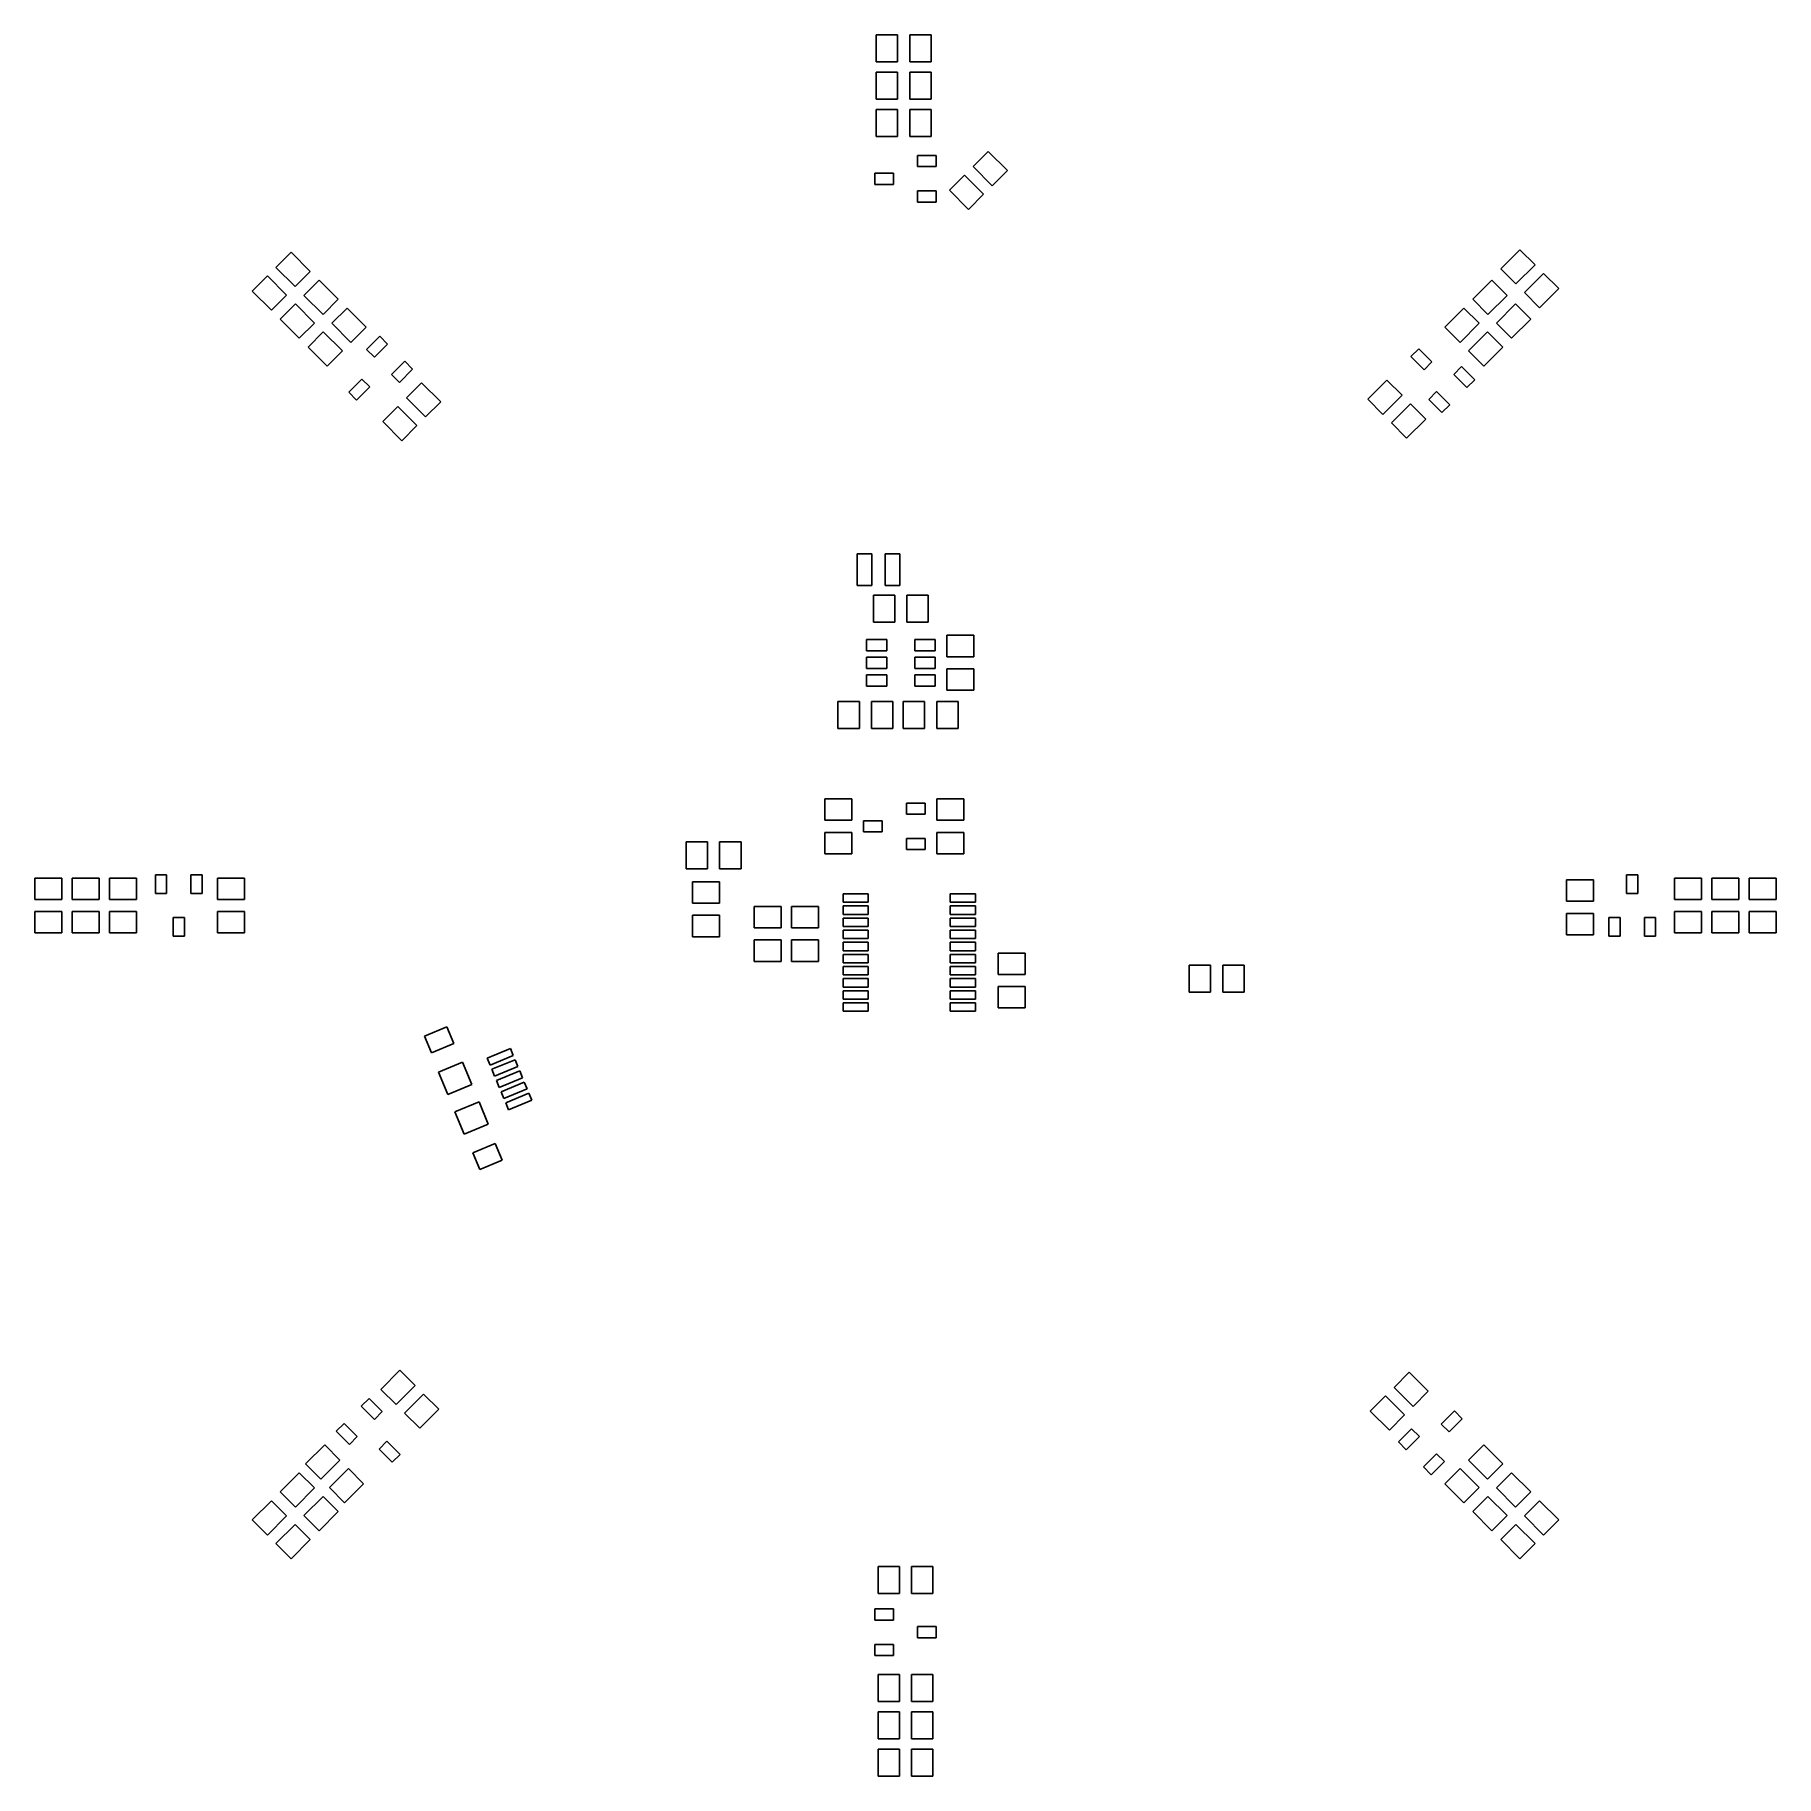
# Model space of a CAD drawing. Extents: x 83.3 to 176.7, y -156.7 to -63.3.
import ezdxf

# ---------------------------------------------------------------- set-up
doc = ezdxf.new("R2010")
doc.units = 0
doc.header["$MEASUREMENT"] = 0
doc.layers.add('BLACK', color=7, linetype='CONTINUOUS')

msp = doc.modelspace()

# ---------------------------------------------------------------- linework, layer by layer
at = {"layer": 'Black'}
for p, q in [((128.425, -64.725), (128.425, -63.275)), ((128.425, -63.275), (129.575, -63.275)), ((129.575, -63.275), (129.575, -64.725)), ((130.225, -64.725), (130.225, -63.275)), ((130.225, -63.275), (131.375, -63.275)), ((131.375, -63.275), (131.375, -64.725)), ((129.575, -64.725), (128.425, -64.725)), ((128.425, -66.725), (128.425, -65.275)), ((128.425, -65.275), (129.575, -65.275)), ((129.575, -65.275), (129.575, -66.725)), ((131.375, -64.725), (130.225, -64.725)), ((130.225, -66.725), (130.225, -65.275)), ((130.225, -65.275), (131.375, -65.275)), ((131.375, -65.275), (131.375, -66.725)), ((129.575, -66.725), (128.425, -66.725)), ((128.425, -68.725), (128.425, -67.275)), ((128.425, -67.275), (129.575, -67.275)), ((129.575, -67.275), (129.575, -68.725)), ((131.375, -66.725), (130.225, -66.725)), ((130.225, -68.725), (130.225, -67.275)), ((130.225, -67.275), (131.375, -67.275)), ((131.375, -67.275), (131.375, -68.725)), ((129.575, -68.725), (128.425, -68.725)), ((131.375, -68.725), (130.225, -68.725)), ((130.65, -70.35), (130.65, -69.75)), ((130.65, -69.75), (131.65, -69.75)), ((131.65, -69.75), (131.65, -70.35)), ((133.627, -70.3475), (134.44, -69.5344)), ((134.44, -69.5344), (135.466, -70.5597)), ((128.35, -71.3), (128.35, -70.7)), ((128.35, -70.7), (129.35, -70.7)), ((129.35, -70.7), (129.35, -71.3)), ((131.65, -70.35), (130.65, -70.35)), ((132.354, -71.6203), (133.168, -70.8072)), ((133.168, -70.8072), (134.193, -71.8325)), ((134.652, -71.3728), (133.627, -70.3475)), ((135.466, -70.5597), (134.652, -71.3728)), ((129.35, -71.3), (128.35, -71.3)), ((130.65, -72.25), (130.65, -71.65)), ((130.65, -71.65), (131.65, -71.65)), ((131.65, -71.65), (131.65, -72.25)), ((133.38, -72.6456), (132.354, -71.6203)), ((134.193, -71.8325), (133.38, -72.6456)), ((131.65, -72.25), (130.65, -72.25)), ((96.2172, -75.7575), (97.0303, -74.9444)), ((97.0303, -74.9444), (98.0556, -75.9697)), ((161.944, -75.8333), (162.97, -74.808)), ((163.783, -75.6211), (162.758, -76.6464)), ((162.97, -74.808), (163.783, -75.6211)), ((94.9444, -77.0303), (95.7575, -76.2172)), ((95.7575, -76.2172), (96.7828, -77.2425)), ((97.2425, -76.7828), (96.2172, -75.7575)), ((98.0556, -75.9697), (97.2425, -76.7828)), ((97.7172, -77.2575), (98.5303, -76.4444)), ((98.5303, -76.4444), (99.5556, -77.4697)), ((160.444, -77.4697), (161.47, -76.4444)), ((161.47, -76.4444), (162.283, -77.2575)), ((162.758, -76.6464), (161.944, -75.8333)), ((163.217, -77.1061), (164.242, -76.0808)), ((164.242, -76.0808), (165.056, -76.8939)), ((95.9697, -78.0556), (94.9444, -77.0303)), ((96.7828, -77.2425), (95.9697, -78.0556)), ((98.7425, -78.2828), (97.7172, -77.2575)), ((99.5556, -77.4697), (98.7425, -78.2828)), ((161.258, -78.2828), (160.444, -77.4697)), ((162.283, -77.2575), (161.258, -78.2828)), ((164.03, -77.9192), (163.217, -77.1061)), ((165.056, -76.8939), (164.03, -77.9192)), ((96.4444, -78.5303), (97.2575, -77.7172)), ((97.2575, -77.7172), (98.2828, -78.7425)), ((99.2172, -78.7575), (100.03, -77.9444)), ((100.03, -77.9444), (101.056, -78.9697)), ((158.944, -78.9697), (159.97, -77.9444)), ((159.97, -77.9444), (160.783, -78.7575)), ((161.717, -78.7425), (162.742, -77.7172)), ((162.742, -77.7172), (163.556, -78.5303)), ((97.4697, -79.5556), (96.4444, -78.5303)), ((98.2828, -78.7425), (97.4697, -79.5556)), ((97.9444, -80.0303), (98.7575, -79.2172)), ((98.7575, -79.2172), (99.7828, -80.2425)), ((100.242, -79.7828), (99.2172, -78.7575)), ((101.056, -78.9697), (100.242, -79.7828)), ((159.758, -79.7828), (158.944, -78.9697)), ((160.783, -78.7575), (159.758, -79.7828)), ((160.217, -80.2425), (161.242, -79.2172)), ((161.242, -79.2172), (162.056, -80.0303)), ((162.53, -79.5556), (161.717, -78.7425)), ((163.556, -78.5303), (162.53, -79.5556)), ((98.9697, -81.0556), (97.9444, -80.0303)), ((99.7828, -80.2425), (98.9697, -81.0556)), ((101.076, -80.1565), (101.783, -79.4494)), ((101.5, -80.5808), (101.076, -80.1565)), ((102.207, -79.8737), (101.5, -80.5808)), ((101.783, -79.4494), (102.207, -79.8737)), ((157.121, -80.5454), (157.545, -80.1211)), ((157.545, -80.1211), (158.253, -80.8282)), ((161.03, -81.0556), (160.217, -80.2425)), ((162.056, -80.0303), (161.03, -81.0556)), ((102.419, -81.5), (103.126, -80.7929)), ((103.551, -81.2172), (102.844, -81.9243)), ((103.126, -80.7929), (103.551, -81.2172)), ((157.828, -81.2525), (157.121, -80.5454)), ((158.253, -80.8282), (157.828, -81.2525)), ((159.419, -81.5), (159.844, -81.0757)), ((159.844, -81.0757), (160.551, -81.7828)), ((100.121, -82.4546), (100.828, -81.7475)), ((101.253, -82.1718), (100.545, -82.8789)), ((100.828, -81.7475), (101.253, -82.1718)), ((102.844, -81.9243), (102.419, -81.5)), ((103.217, -82.7575), (104.03, -81.9444)), ((104.03, -81.9444), (105.056, -82.9697)), ((154.808, -82.8333), (155.833, -81.808)), ((155.833, -81.808), (156.646, -82.6211)), ((160.126, -82.2071), (159.419, -81.5)), ((160.551, -81.7828), (160.126, -82.2071)), ((100.545, -82.8789), (100.121, -82.4546)), ((104.242, -83.7828), (103.217, -82.7575)), ((105.056, -82.9697), (104.242, -83.7828)), ((155.621, -83.6464), (154.808, -82.8333)), ((156.646, -82.6211), (155.621, -83.6464)), ((156.081, -84.1061), (157.106, -83.0808)), ((157.106, -83.0808), (157.919, -83.8939)), ((158.076, -82.8435), (158.5, -82.4192)), ((158.783, -83.5506), (158.076, -82.8435)), ((158.5, -82.4192), (159.207, -83.1263)), ((159.207, -83.1263), (158.783, -83.5506)), ((101.944, -84.0303), (102.758, -83.2172)), ((102.97, -85.0556), (101.944, -84.0303)), ((102.758, -83.2172), (103.783, -84.2425)), ((157.919, -83.8939), (156.894, -84.9192)), ((103.783, -84.2425), (102.97, -85.0556)), ((156.894, -84.9192), (156.081, -84.1061)), ((127.4, -92.825), (127.4, -91.125)), ((127.4, -91.125), (128.2, -91.125)), ((128.2, -91.125), (128.2, -92.825)), ((128.9, -92.825), (128.9, -91.125)), ((128.9, -91.125), (129.7, -91.125)), ((129.7, -91.125), (129.7, -92.825)), ((128.2, -92.825), (127.4, -92.825)), ((128.275, -94.8), (128.275, -93.35)), ((128.275, -93.35), (129.425, -93.35)), ((129.7, -92.825), (128.9, -92.825)), ((129.425, -93.35), (129.425, -94.8)), ((130.075, -94.8), (130.075, -93.35)), ((130.075, -93.35), (131.225, -93.35)), ((131.225, -93.35), (131.225, -94.8)), ((129.425, -94.8), (128.275, -94.8)), ((131.225, -94.8), (130.075, -94.8)), ((127.9, -96.325), (127.9, -95.725)), ((127.9, -95.725), (129, -95.725)), ((129, -95.725), (129, -96.325)), ((130.5, -96.325), (130.5, -95.725)), ((130.5, -95.725), (131.6, -95.725)), ((131.6, -95.725), (131.6, -96.325)), ((132.225, -96.65), (132.225, -95.5)), ((132.225, -95.5), (133.675, -95.5)), ((133.675, -95.5), (133.675, -96.65)), ((129, -96.325), (127.9, -96.325)), ((127.9, -97.275), (127.9, -96.675)), ((127.9, -96.675), (129, -96.675)), ((129, -96.675), (129, -97.275)), ((131.6, -96.325), (130.5, -96.325)), ((130.5, -97.275), (130.5, -96.675)), ((130.5, -96.675), (131.6, -96.675)), ((131.6, -96.675), (131.6, -97.275)), ((133.675, -96.65), (132.225, -96.65)), ((129, -97.275), (127.9, -97.275)), ((127.9, -98.225), (127.9, -97.625)), ((127.9, -97.625), (129, -97.625)), ((129, -97.625), (129, -98.225)), ((131.6, -97.275), (130.5, -97.275)), ((130.5, -98.225), (130.5, -97.625)), ((130.5, -97.625), (131.6, -97.625)), ((131.6, -97.625), (131.6, -98.225)), ((132.225, -98.45), (132.225, -97.3)), ((132.225, -97.3), (133.675, -97.3)), ((133.675, -97.3), (133.675, -98.45)), ((126.375, -100.5), (126.375, -99.05)), ((126.375, -99.05), (127.525, -99.05)), ((127.525, -99.05), (127.525, -100.5)), ((129, -98.225), (127.9, -98.225)), ((128.175, -100.5), (128.175, -99.05)), ((128.175, -99.05), (129.325, -99.05)), ((129.325, -99.05), (129.325, -100.5)), ((129.875, -100.5), (129.875, -99.05)), ((129.875, -99.05), (131.025, -99.05)), ((131.6, -98.225), (130.5, -98.225)), ((131.025, -99.05), (131.025, -100.5)), ((131.675, -100.5), (131.675, -99.05)), ((131.675, -99.05), (132.825, -99.05)), ((133.675, -98.45), (132.225, -98.45)), ((132.825, -99.05), (132.825, -100.5)), ((127.525, -100.5), (126.375, -100.5)), ((129.325, -100.5), (128.175, -100.5)), ((131.025, -100.5), (129.875, -100.5)), ((132.825, -100.5), (131.675, -100.5)), ((125.675, -105.425), (125.675, -104.275)), ((125.675, -104.275), (127.125, -104.275)), ((127.125, -104.275), (127.125, -105.425)), ((130.05, -105.1), (130.05, -104.5)), ((130.05, -104.5), (131.05, -104.5)), ((131.05, -104.5), (131.05, -105.1)), ((131.675, -105.425), (131.675, -104.275)), ((131.675, -104.275), (133.125, -104.275)), ((133.125, -104.275), (133.125, -105.425)), ((127.125, -105.425), (125.675, -105.425)), ((127.75, -106.05), (127.75, -105.45)), ((127.75, -105.45), (128.75, -105.45)), ((128.75, -105.45), (128.75, -106.05)), ((131.05, -105.1), (130.05, -105.1)), ((133.125, -105.425), (131.675, -105.425)), ((125.675, -107.225), (125.675, -106.075)), ((125.675, -106.075), (127.125, -106.075)), ((127.125, -106.075), (127.125, -107.225)), ((128.75, -106.05), (127.75, -106.05)), ((130.05, -107), (130.05, -106.4)), ((130.05, -106.4), (131.05, -106.4)), ((131.05, -106.4), (131.05, -107)), ((131.675, -107.225), (131.675, -106.075)), ((131.675, -106.075), (133.125, -106.075)), ((133.125, -106.075), (133.125, -107.225)), ((118.225, -108.025), (118.225, -106.575)), ((118.225, -106.575), (119.375, -106.575)), ((119.375, -106.575), (119.375, -108.025)), ((120.025, -108.025), (120.025, -106.575)), ((120.025, -106.575), (121.175, -106.575)), ((121.175, -106.575), (121.175, -108.025)), ((127.125, -107.225), (125.675, -107.225)), ((131.05, -107), (130.05, -107)), ((133.125, -107.225), (131.675, -107.225)), ((89.75, -109.35), (89.75, -108.35)), ((89.75, -108.35), (90.35, -108.35)), ((90.35, -108.35), (90.35, -109.35)), ((91.65, -109.35), (91.65, -108.35)), ((91.65, -108.35), (92.25, -108.35)), ((92.25, -108.35), (92.25, -109.35)), ((119.375, -108.025), (118.225, -108.025)), ((121.175, -108.025), (120.025, -108.025)), ((168.7, -109.35), (168.7, -108.35)), ((168.7, -108.35), (169.3, -108.35)), ((169.3, -108.35), (169.3, -109.35)), ((83.275, -109.675), (83.275, -108.525)), ((83.275, -108.525), (84.725, -108.525)), ((84.725, -108.525), (84.725, -109.675)), ((85.275, -109.675), (85.275, -108.525)), ((85.275, -108.525), (86.725, -108.525)), ((86.725, -108.525), (86.725, -109.675)), ((87.275, -109.675), (87.275, -108.525)), ((87.275, -108.525), (88.725, -108.525)), ((88.725, -108.525), (88.725, -109.675)), ((93.075, -109.675), (93.075, -108.525)), ((93.075, -108.525), (94.525, -108.525)), ((94.525, -108.525), (94.525, -109.675)), ((118.575, -109.875), (118.575, -108.725)), ((118.575, -108.725), (120.025, -108.725)), ((120.025, -108.725), (120.025, -109.875)), ((165.475, -109.775), (165.475, -108.625)), ((165.475, -108.625), (166.925, -108.625)), ((166.925, -108.625), (166.925, -109.775)), ((171.275, -109.675), (171.275, -108.525)), ((171.275, -108.525), (172.725, -108.525)), ((172.725, -108.525), (172.725, -109.675)), ((173.275, -109.675), (173.275, -108.525)), ((173.275, -108.525), (174.725, -108.525)), ((174.725, -108.525), (174.725, -109.675)), ((175.275, -109.675), (175.275, -108.525)), ((175.275, -108.525), (176.725, -108.525)), ((176.725, -108.525), (176.725, -109.675)), ((84.725, -109.675), (83.275, -109.675)), ((86.725, -109.675), (85.275, -109.675)), ((88.725, -109.675), (87.275, -109.675)), ((90.35, -109.35), (89.75, -109.35)), ((92.25, -109.35), (91.65, -109.35)), ((94.525, -109.675), (93.075, -109.675)), ((120.025, -109.875), (118.575, -109.875)), ((121.875, -111.2), (121.875, -110.05)), ((121.875, -110.05), (123.325, -110.05)), ((123.325, -110.05), (123.325, -111.2)), ((123.875, -111.2), (123.875, -110.05)), ((123.875, -110.05), (125.325, -110.05)), ((125.325, -110.05), (125.325, -111.2)), ((126.65, -109.825), (126.65, -109.375)), ((126.65, -109.375), (128, -109.375)), ((128, -109.825), (126.65, -109.825)), ((126.65, -110.475), (126.65, -110.025)), ((126.65, -110.025), (128, -110.025)), ((128, -109.375), (128, -109.825)), ((128, -110.025), (128, -110.475)), ((132.4, -109.825), (132.4, -109.375)), ((132.4, -109.375), (133.75, -109.375)), ((133.75, -109.825), (132.4, -109.825)), ((132.4, -110.475), (132.4, -110.025)), ((132.4, -110.025), (133.75, -110.025)), ((133.75, -109.375), (133.75, -109.825)), ((133.75, -110.025), (133.75, -110.475)), ((166.925, -109.775), (165.475, -109.775)), ((169.3, -109.35), (168.7, -109.35)), ((172.725, -109.675), (171.275, -109.675)), ((174.725, -109.675), (173.275, -109.675)), ((176.725, -109.675), (175.275, -109.675)), ((83.275, -111.475), (83.275, -110.325)), ((83.275, -110.325), (84.725, -110.325)), ((84.725, -110.325), (84.725, -111.475)), ((85.275, -111.475), (85.275, -110.325)), ((85.275, -110.325), (86.725, -110.325)), ((86.725, -110.325), (86.725, -111.475)), ((87.275, -111.475), (87.275, -110.325)), ((87.275, -110.325), (88.725, -110.325)), ((88.725, -110.325), (88.725, -111.475)), ((90.7, -111.65), (90.7, -110.65)), ((90.7, -110.65), (91.3, -110.65)), ((91.3, -110.65), (91.3, -111.65)), ((93.075, -111.475), (93.075, -110.325)), ((93.075, -110.325), (94.525, -110.325)), ((94.525, -110.325), (94.525, -111.475)), ((118.575, -111.675), (118.575, -110.525)), ((118.575, -110.525), (120.025, -110.525)), ((120.025, -110.525), (120.025, -111.675)), ((123.325, -111.2), (121.875, -111.2)), ((125.325, -111.2), (123.875, -111.2)), ((128, -110.475), (126.65, -110.475)), ((126.65, -111.125), (126.65, -110.675)), ((126.65, -110.675), (128, -110.675)), ((128, -111.125), (126.65, -111.125)), ((128, -110.675), (128, -111.125)), ((133.75, -110.475), (132.4, -110.475)), ((132.4, -111.125), (132.4, -110.675)), ((132.4, -110.675), (133.75, -110.675)), ((133.75, -111.125), (132.4, -111.125)), ((133.75, -110.675), (133.75, -111.125)), ((165.475, -111.575), (165.475, -110.425)), ((165.475, -110.425), (166.925, -110.425)), ((166.925, -110.425), (166.925, -111.575)), ((167.75, -111.65), (167.75, -110.65)), ((167.75, -110.65), (168.35, -110.65)), ((168.35, -110.65), (168.35, -111.65)), ((169.65, -111.65), (169.65, -110.65)), ((169.65, -110.65), (170.25, -110.65)), ((170.25, -110.65), (170.25, -111.65)), ((171.275, -111.475), (171.275, -110.325)), ((171.275, -110.325), (172.725, -110.325)), ((172.725, -110.325), (172.725, -111.475)), ((173.275, -111.475), (173.275, -110.325)), ((173.275, -110.325), (174.725, -110.325)), ((174.725, -110.325), (174.725, -111.475)), ((175.275, -111.475), (175.275, -110.325)), ((175.275, -110.325), (176.725, -110.325)), ((176.725, -110.325), (176.725, -111.475)), ((84.725, -111.475), (83.275, -111.475)), ((86.725, -111.475), (85.275, -111.475)), ((88.725, -111.475), (87.275, -111.475)), ((91.3, -111.65), (90.7, -111.65)), ((94.525, -111.475), (93.075, -111.475)), ((120.025, -111.675), (118.575, -111.675)), ((121.875, -113), (121.875, -111.85)), ((121.875, -111.85), (123.325, -111.85)), ((123.325, -111.85), (123.325, -113)), ((123.875, -113), (123.875, -111.85)), ((123.875, -111.85), (125.325, -111.85)), ((125.325, -111.85), (125.325, -113)), ((126.65, -111.775), (126.65, -111.325)), ((126.65, -111.325), (128, -111.325)), ((128, -111.775), (126.65, -111.775)), ((126.65, -112.425), (126.65, -111.975)), ((126.65, -111.975), (128, -111.975)), ((128, -111.325), (128, -111.775)), ((128, -111.975), (128, -112.425)), ((132.4, -111.775), (132.4, -111.325)), ((132.4, -111.325), (133.75, -111.325)), ((133.75, -111.775), (132.4, -111.775)), ((132.4, -112.425), (132.4, -111.975)), ((132.4, -111.975), (133.75, -111.975)), ((133.75, -111.325), (133.75, -111.775)), ((133.75, -111.975), (133.75, -112.425)), ((166.925, -111.575), (165.475, -111.575)), ((168.35, -111.65), (167.75, -111.65)), ((170.25, -111.65), (169.65, -111.65)), ((172.725, -111.475), (171.275, -111.475)), ((174.725, -111.475), (173.275, -111.475)), ((176.725, -111.475), (175.275, -111.475)), ((123.325, -113), (121.875, -113)), ((125.325, -113), (123.875, -113)), ((128, -112.425), (126.65, -112.425)), ((126.65, -113.075), (126.65, -112.625)), ((126.65, -112.625), (128, -112.625)), ((128, -112.625), (128, -113.075)), ((133.75, -112.425), (132.4, -112.425)), ((132.4, -113.075), (132.4, -112.625)), ((132.4, -112.625), (133.75, -112.625)), ((133.75, -112.625), (133.75, -113.075)), ((134.975, -113.7), (134.975, -112.55)), ((134.975, -112.55), (136.425, -112.55)), ((136.425, -112.55), (136.425, -113.7)), ((128, -113.075), (126.65, -113.075)), ((126.65, -113.725), (126.65, -113.275)), ((126.65, -113.275), (128, -113.275)), ((128, -113.725), (126.65, -113.725)), ((126.65, -114.375), (126.65, -113.925)), ((126.65, -113.925), (128, -113.925)), ((128, -113.275), (128, -113.725)), ((128, -113.925), (128, -114.375)), ((133.75, -113.075), (132.4, -113.075)), ((132.4, -113.725), (132.4, -113.275)), ((132.4, -113.275), (133.75, -113.275)), ((133.75, -113.725), (132.4, -113.725)), ((132.4, -114.375), (132.4, -113.925)), ((132.4, -113.925), (133.75, -113.925)), ((133.75, -113.275), (133.75, -113.725)), ((133.75, -113.925), (133.75, -114.375)), ((136.425, -113.7), (134.975, -113.7)), ((145.225, -114.65), (145.225, -113.2)), ((145.225, -113.2), (146.375, -113.2)), ((146.375, -113.2), (146.375, -114.65)), ((147.025, -114.65), (147.025, -113.2)), ((147.025, -113.2), (148.175, -113.2)), ((148.175, -113.2), (148.175, -114.65)), ((128, -114.375), (126.65, -114.375)), ((126.65, -115.025), (126.65, -114.575)), ((126.65, -114.575), (128, -114.575)), ((128, -114.575), (128, -115.025)), ((133.75, -114.375), (132.4, -114.375)), ((132.4, -115.025), (132.4, -114.575)), ((132.4, -114.575), (133.75, -114.575)), ((133.75, -114.575), (133.75, -115.025)), ((134.975, -115.5), (134.975, -114.35)), ((134.975, -114.35), (136.425, -114.35)), ((136.425, -114.35), (136.425, -115.5)), ((146.375, -114.65), (145.225, -114.65)), ((148.175, -114.65), (147.025, -114.65)), ((128, -115.025), (126.65, -115.025)), ((126.65, -115.675), (126.65, -115.225)), ((126.65, -115.225), (128, -115.225)), ((128, -115.675), (126.65, -115.675)), ((128, -115.225), (128, -115.675)), ((133.75, -115.025), (132.4, -115.025)), ((132.4, -115.675), (132.4, -115.225)), ((132.4, -115.225), (133.75, -115.225)), ((133.75, -115.675), (132.4, -115.675)), ((133.75, -115.225), (133.75, -115.675)), ((136.425, -115.5), (134.975, -115.5)), ((104.193, -117.011), (105.394, -116.514)), ((105.394, -116.514), (105.767, -117.414)), ((104.566, -117.912), (104.193, -117.011)), ((105.767, -117.414), (104.566, -117.912)), ((107.55, -118.191), (108.797, -117.675)), ((108.797, -117.675), (108.95, -118.044)), ((104.941, -118.947), (106.234, -118.412)), ((106.234, -118.412), (106.731, -119.613)), ((107.703, -118.561), (107.55, -118.191)), ((108.95, -118.044), (107.703, -118.561)), ((107.799, -118.792), (109.046, -118.275)), ((109.199, -118.645), (107.952, -119.161)), ((109.046, -118.275), (109.199, -118.645)), ((105.438, -120.148), (104.941, -118.947)), ((106.731, -119.613), (105.438, -120.148)), ((107.952, -119.161), (107.799, -118.792)), ((108.047, -119.392), (109.295, -118.876)), ((108.2, -119.762), (108.047, -119.392)), ((109.448, -119.245), (108.2, -119.762)), ((108.296, -119.993), (109.543, -119.476)), ((109.295, -118.876), (109.448, -119.245)), ((109.543, -119.476), (109.696, -119.846)), ((105.821, -121.072), (107.114, -120.536)), ((107.114, -120.536), (107.612, -121.738)), ((108.449, -120.362), (108.296, -119.993)), ((109.696, -119.846), (108.449, -120.362)), ((108.545, -120.593), (109.792, -120.077)), ((109.945, -120.446), (108.698, -120.963)), ((109.792, -120.077), (109.945, -120.446)), ((106.318, -122.273), (105.821, -121.072)), ((108.698, -120.963), (108.545, -120.593)), ((107.612, -121.738), (106.318, -122.273)), ((106.785, -123.27), (107.986, -122.773)), ((107.158, -124.171), (106.785, -123.27)), ((107.986, -122.773), (108.36, -123.674)), ((108.36, -123.674), (107.158, -124.171)), ((101.844, -135.97), (102.87, -134.944)), ((102.87, -134.944), (103.683, -135.758)), ((156.217, -135.858), (157.03, -135.044)), ((157.03, -135.044), (158.056, -136.07)), ((102.658, -136.783), (101.844, -135.97)), ((103.683, -135.758), (102.658, -136.783)), ((103.117, -137.242), (104.142, -136.217)), ((104.142, -136.217), (104.956, -137.03)), ((154.944, -137.13), (155.758, -136.317)), ((155.758, -136.317), (156.783, -137.342)), ((157.242, -136.883), (156.217, -135.858)), ((158.056, -136.07), (157.242, -136.883)), ((100.793, -136.874), (101.217, -136.449)), ((101.5, -137.581), (100.793, -136.874)), ((101.217, -136.449), (101.924, -137.156)), ((101.924, -137.156), (101.5, -137.581)), ((103.93, -138.056), (103.117, -137.242)), ((104.956, -137.03), (103.93, -138.056)), ((155.97, -138.156), (154.944, -137.13)), ((156.783, -137.342), (155.97, -138.156)), ((158.747, -137.828), (159.455, -137.121)), ((159.455, -137.121), (159.879, -137.545)), ((99.4494, -138.217), (99.8737, -137.793)), ((100.156, -138.924), (99.4494, -138.217)), ((99.8737, -137.793), (100.581, -138.5)), ((156.449, -138.783), (157.156, -138.076)), ((157.156, -138.076), (157.581, -138.5)), ((159.172, -138.253), (158.747, -137.828)), ((159.879, -137.545), (159.172, -138.253)), ((97.808, -139.97), (98.8333, -138.944)), ((98.8333, -138.944), (99.6464, -139.758)), ((100.581, -138.5), (100.156, -138.924)), ((101.747, -139.172), (102.172, -138.747)), ((102.455, -139.879), (101.747, -139.172)), ((102.172, -138.747), (102.879, -139.455)), ((156.874, -139.207), (156.449, -138.783)), ((157.581, -138.5), (156.874, -139.207)), ((160.217, -139.758), (161.03, -138.944)), ((161.03, -138.944), (162.056, -139.97)), ((98.6211, -140.783), (97.808, -139.97)), ((99.6464, -139.758), (98.6211, -140.783)), ((102.879, -139.455), (102.455, -139.879)), ((157.793, -140.126), (158.5, -139.419)), ((158.217, -140.551), (157.793, -140.126)), ((158.924, -139.844), (158.217, -140.551)), ((158.5, -139.419), (158.924, -139.844)), ((161.242, -140.783), (160.217, -139.758)), ((162.056, -139.97), (161.242, -140.783)), ((96.4444, -141.47), (97.4697, -140.444)), ((97.4697, -140.444), (98.2828, -141.258)), ((99.0808, -141.242), (100.106, -140.217)), ((100.919, -141.03), (99.8939, -142.056)), ((100.106, -140.217), (100.919, -141.03)), ((158.944, -141.03), (159.758, -140.217)), ((159.97, -142.056), (158.944, -141.03)), ((159.758, -140.217), (160.783, -141.242)), ((161.717, -141.258), (162.53, -140.444)), ((162.53, -140.444), (163.556, -141.47)), ((94.9444, -142.97), (95.9697, -141.944)), ((95.9697, -141.944), (96.7828, -142.758)), ((97.2575, -142.283), (96.4444, -141.47)), ((98.2828, -141.258), (97.2575, -142.283)), ((97.7172, -142.742), (98.7425, -141.717)), ((98.7425, -141.717), (99.5556, -142.53)), ((99.8939, -142.056), (99.0808, -141.242)), ((160.783, -141.242), (159.97, -142.056)), ((160.444, -142.53), (161.258, -141.717)), ((161.258, -141.717), (162.283, -142.742)), ((162.742, -142.283), (161.717, -141.258)), ((163.556, -141.47), (162.742, -142.283)), ((163.217, -142.758), (164.03, -141.944)), ((164.03, -141.944), (165.056, -142.97)), ((95.7575, -143.783), (94.9444, -142.97)), ((96.7828, -142.758), (95.7575, -143.783)), ((98.5303, -143.556), (97.7172, -142.742)), ((99.5556, -142.53), (98.5303, -143.556)), ((161.47, -143.556), (160.444, -142.53)), ((162.283, -142.742), (161.47, -143.556)), ((164.242, -143.783), (163.217, -142.758)), ((165.056, -142.97), (164.242, -143.783)), ((96.2172, -144.242), (97.2425, -143.217)), ((97.2425, -143.217), (98.0556, -144.03)), ((161.944, -144.03), (162.758, -143.217)), ((162.758, -143.217), (163.783, -144.242)), ((97.0303, -145.056), (96.2172, -144.242)), ((98.0556, -144.03), (97.0303, -145.056)), ((162.97, -145.056), (161.944, -144.03)), ((163.783, -144.242), (162.97, -145.056)), ((128.525, -146.925), (128.525, -145.475)), ((128.525, -145.475), (129.675, -145.475)), ((129.675, -145.475), (129.675, -146.925)), ((130.325, -146.925), (130.325, -145.475)), ((130.325, -145.475), (131.475, -145.475)), ((131.475, -145.475), (131.475, -146.925)), ((129.675, -146.925), (128.525, -146.925)), ((131.475, -146.925), (130.325, -146.925)), ((128.35, -148.35), (128.35, -147.75)), ((128.35, -147.75), (129.35, -147.75)), ((129.35, -148.35), (128.35, -148.35)), ((129.35, -147.75), (129.35, -148.35)), ((130.65, -149.3), (130.65, -148.7)), ((130.65, -148.7), (131.65, -148.7)), ((131.65, -149.3), (130.65, -149.3)), ((131.65, -148.7), (131.65, -149.3)), ((128.35, -150.25), (128.35, -149.65)), ((128.35, -149.65), (129.35, -149.65)), ((129.35, -150.25), (128.35, -150.25)), ((129.35, -149.65), (129.35, -150.25)), ((128.525, -152.725), (128.525, -151.275)), ((128.525, -151.275), (129.675, -151.275)), ((129.675, -151.275), (129.675, -152.725)), ((130.325, -152.725), (130.325, -151.275)), ((130.325, -151.275), (131.475, -151.275)), ((131.475, -151.275), (131.475, -152.725)), ((129.675, -152.725), (128.525, -152.725)), ((131.475, -152.725), (130.325, -152.725)), ((128.525, -154.725), (128.525, -153.275)), ((128.525, -153.275), (129.675, -153.275)), ((129.675, -153.275), (129.675, -154.725)), ((130.325, -154.725), (130.325, -153.275)), ((130.325, -153.275), (131.475, -153.275)), ((131.475, -153.275), (131.475, -154.725)), ((129.675, -154.725), (128.525, -154.725)), ((131.475, -154.725), (130.325, -154.725)), ((128.525, -156.725), (128.525, -155.275)), ((128.525, -155.275), (129.675, -155.275)), ((129.675, -155.275), (129.675, -156.725)), ((130.325, -156.725), (130.325, -155.275)), ((130.325, -155.275), (131.475, -155.275)), ((131.475, -155.275), (131.475, -156.725)), ((129.675, -156.725), (128.525, -156.725)), ((131.475, -156.725), (130.325, -156.725))]:
    msp.add_line(p, q, dxfattribs=at)

doc.saveas('drawing.dxf')
